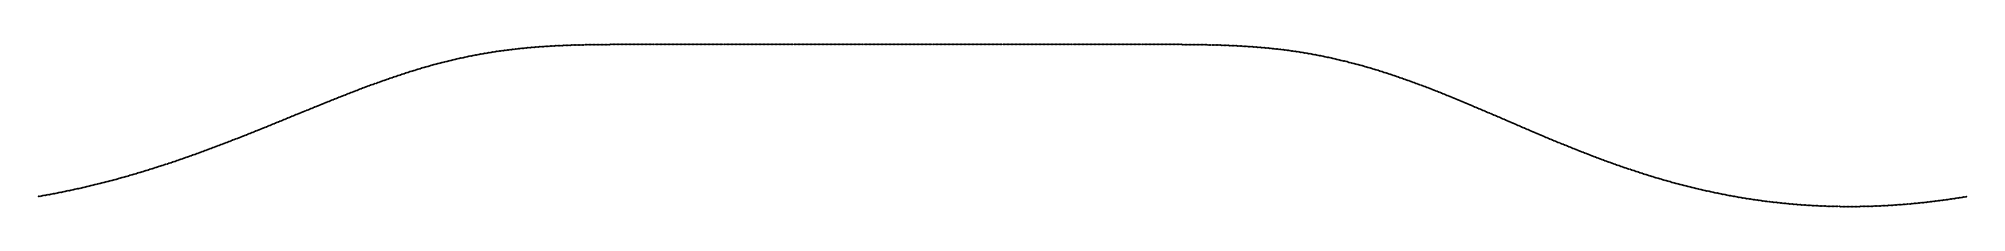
# Model space of a CAD drawing. Header units: metres. Extents: x 0 to 360, y 0 to 30.
import ezdxf

# ---------------------------------------------------------------- set-up
doc = ezdxf.new("R2010")
doc.units = ezdxf.units.M

msp = doc.modelspace()

# ---------------------------------------------------------------- linework, layer by layer
for p in [(84.75, 28.78317), (85, 28.82178), (85.25, 28.85973), (85.5, 28.89702), (85.75, 28.93367), (86, 28.96968), (86.25, 29.00503), (86.5, 29.03975), (86.75, 29.07383), (87, 29.10728), (87.25, 29.14009), (87.5, 29.17228), (87.75, 29.20384), (88, 29.23478), (88.25, 29.2651), (88.5, 29.29481), (88.75, 29.32392), (89, 29.35241), (89.25, 29.38031), (89.5, 29.40761), (89.75, 29.43432), (90, 29.46044), (90.25, 29.48598), (90.5, 29.51095), (90.75, 29.53534), (91, 29.55916), (91.25, 29.58243), (91.5, 29.60513), (91.75, 29.62729), (92, 29.6489), (92.25, 29.66997), (92.5, 29.69051), (92.75, 29.71052), (93, 29.73), (93.25, 29.74897), (93.5, 29.76743), (93.75, 29.78539), (94, 29.80285), (94.25, 29.81981), (94.5, 29.8363), (94.75, 29.8523), (95, 29.86783), (95.25, 29.8829), (95.5, 29.89751), (95.75, 29.91167), (96, 29.92538), (96.25, 29.93866), (96.5, 29.95151), (96.75, 29.96393), (97, 29.97594), (97.25, 29.98753), (97.5, 29.99873), (97.75, 30.00953), (98, 30.01994), (98.25, 30.02998), (98.5, 30.03964), (98.75, 30.04894), (99, 30.05788), (99.25, 30.06647), (99.5, 30.07471), (99.75, 30.08262), (100, 30.09021), (100.25, 30.09747), (100.5, 30.10442), (100.75, 30.11107), (101, 30.11742), (101.25, 30.12348), (101.5, 30.12926), (101.75, 30.13476), (102, 30.14), (102.25, 30.14497), (102.5, 30.1497), (102.75, 30.15418), (103, 30.15842), (103.25, 30.16243), (103.5, 30.16622), (103.75, 30.1698), (104, 30.17377), (104.25, 30.17634), (104.5, 30.17931), (104.75, 30.1821), (105, 30.18471), (105.25, 30.18715), (105.5, 30.18943), (105.75, 30.19154), (106, 30.19351), (106.25, 30.19533), (106.5, 30.19701), (106.75, 30.19856), (107, 30.19999), (107.25, 30.20129), (107.5, 30.20249), (107.75, 30.20358), (108, 30.20457), (108.25, 30.20546), (108.5, 30.20627), (108.75, 30.207), (109, 30.20764), (109.25, 30.20822), (109.5, 30.20873), (109.75, 30.20917), (110, 30.20956), (110.25, 30.2099), (110.5, 30.21019), (110.75, 30.21044), (111, 30.21065), (111.25, 30.21083), (111.5, 30.21097), (111.75, 30.21109), (112, 30.21118), (112.25, 30.21126), (112.5, 30.21132), (112.75, 30.21136), (113, 30.21139), (113.25, 30.21141), (113.5, 30.21143), (113.75, 30.21143), (114, 30.21144), (114.25, 30.21144), (114.5, 30.21144), (114.75, 30.21144), (115, 30.21144), (115.25, 30.21144), (115.5, 30.21144), (115.75, 30.21144), (116, 30.21144), (116.25, 30.21144), (116.5, 30.21144), (116.75, 30.21144), (117, 30.21144), (117.25, 30.21144), (117.5, 30.21144), (117.75, 30.21144), (118, 30.21144), (118.25, 30.21144), (118.5, 30.21144), (118.75, 30.21144), (119, 30.21144), (119.25, 30.21144), (119.5, 30.21144), (119.75, 30.21144), (120, 30.21144), (120.25, 30.21144), (120.5, 30.21144), (120.75, 30.21144), (121, 30.21144), (121.25, 30.21144), (121.5, 30.21144), (121.75, 30.21144), (122, 30.21144), (122.25, 30.21144), (122.5, 30.21144), (122.75, 30.21144), (123, 30.21144), (123.25, 30.21144), (123.5, 30.21144), (123.75, 30.21144), (124, 30.21144), (124.25, 30.21144), (124.5, 30.21144), (124.75, 30.21144), (125, 30.21144), (125.25, 30.21144), (125.5, 30.21144), (125.75, 30.21144), (126, 30.21144), (126.25, 30.21144), (126.5, 30.21144), (126.75, 30.21144), (127, 30.21144), (127.25, 30.21144), (127.5, 30.21144), (127.75, 30.21144), (128, 30.21144), (128.25, 30.21144), (128.5, 30.21144), (128.75, 30.21144), (129, 30.21144), (129.25, 30.21144), (129.5, 30.21144), (129.75, 30.21144), (130, 30.21144), (130.25, 30.21144), (130.5, 30.21144), (130.75, 30.21144), (131, 30.21144), (131.25, 30.21144), (131.5, 30.21144), (131.75, 30.21144), (132, 30.21144), (132.25, 30.21144), (132.5, 30.21144), (132.75, 30.21144), (133, 30.21144), (133.25, 30.21144), (133.5, 30.21144), (133.75, 30.21144), (134, 30.21144), (134.25, 30.21144), (134.5, 30.21144), (134.75, 30.21144), (135, 30.21144), (135.25, 30.21144), (135.5, 30.21144), (135.75, 30.21144), (136, 30.21144), (136.25, 30.21144), (136.5, 30.21144), (136.75, 30.21144), (137, 30.21144), (137.25, 30.21144), (137.5, 30.21144), (137.75, 30.21144), (138, 30.21144), (138.25, 30.21144), (138.5, 30.21144), (138.75, 30.21144), (139, 30.21144), (139.25, 30.21144), (139.5, 30.21144), (139.75, 30.21144), (140, 30.21144), (140.25, 30.21144), (140.5, 30.21144), (140.75, 30.21144), (141, 30.21144), (141.25, 30.21144), (141.5, 30.21144), (141.75, 30.21144), (142, 30.21144), (142.25, 30.21144), (142.5, 30.21144), (142.75, 30.21144), (143, 30.21144), (143.25, 30.21144), (143.5, 30.21144), (143.75, 30.21144), (144, 30.21144), (144.25, 30.21144), (144.5, 30.21144), (144.75, 30.21144), (145, 30.21144), (145.25, 30.21144), (145.5, 30.21144), (145.75, 30.21144), (146, 30.21144), (146.25, 30.21144), (146.5, 30.21144), (146.75, 30.21144), (147, 30.21144), (147.25, 30.21144), (147.5, 30.21144), (147.75, 30.21144), (148, 30.21144), (148.25, 30.21144), (148.5, 30.21144), (148.75, 30.21144), (149, 30.21144), (149.25, 30.21144), (149.5, 30.21144), (149.75, 30.21144), (150, 30.21144), (150.25, 30.21144), (150.5, 30.21144), (150.75, 30.21144), (151, 30.21144), (151.25, 30.21144), (151.5, 30.21144), (151.75, 30.21144), (152, 30.21144), (152.25, 30.21144), (152.5, 30.21144), (152.75, 30.21144), (153, 30.21144), (153.25, 30.21144), (153.5, 30.21144), (153.75, 30.21144), (154, 30.21144), (154.25, 30.21144), (154.5, 30.21144), (154.75, 30.21144), (155, 30.21144), (155.25, 30.21144), (155.5, 30.21144), (155.75, 30.21144), (156, 30.21144), (156.25, 30.21144), (156.5, 30.21144), (156.75, 30.21144), (157, 30.21144), (157.25, 30.21144), (157.5, 30.21144), (157.75, 30.21144), (158, 30.21144), (158.25, 30.21144), (158.5, 30.21144), (158.75, 30.21144), (159, 30.21144), (159.25, 30.21144), (159.5, 30.21144), (159.75, 30.21144), (160, 30.21144), (160.25, 30.21144), (160.5, 30.21144), (160.75, 30.21144), (161, 30.21144), (161.25, 30.21144), (161.5, 30.21144), (161.75, 30.21144), (162, 30.21144), (162.25, 30.21144), (162.5, 30.21144), (162.75, 30.21144), (163, 30.21144), (163.25, 30.21144), (163.5, 30.21144), (163.75, 30.21144), (164, 30.21144), (164.25, 30.21144), (164.5, 30.21144), (164.75, 30.21144), (165, 30.21144), (165.25, 30.21144), (165.5, 30.21144), (165.75, 30.21144), (166, 30.21144), (166.25, 30.21144), (166.5, 30.21144), (166.75, 30.21144), (167, 30.21144), (167.25, 30.21144), (167.5, 30.21144), (167.75, 30.21144), (168, 30.21144), (168.25, 30.21144), (168.5, 30.21144), (168.75, 30.21144), (169, 30.21144), (169.25, 30.21144), (169.5, 30.21144), (169.75, 30.21144), (170, 30.21144), (170.25, 30.21144), (170.5, 30.21144), (170.75, 30.21144), (171, 30.21144), (171.25, 30.21144), (171.5, 30.21144), (171.75, 30.21144), (172, 30.21144), (172.25, 30.21144), (172.5, 30.21144), (172.75, 30.21144), (173, 30.21144), (173.25, 30.21144), (173.5, 30.21144), (173.75, 30.21144), (174, 30.21144), (174.25, 30.21144), (174.5, 30.21144), (174.75, 30.21144), (175, 30.21144), (175.25, 30.21144), (175.5, 30.21144), (175.75, 30.21144), (176, 30.21144), (176.25, 30.21144), (176.5, 30.21144), (176.75, 30.21144), (177, 30.21144), (177.25, 30.21144), (177.5, 30.21144), (177.75, 30.21144), (178, 30.21144), (178.25, 30.21144), (178.5, 30.21144), (178.75, 30.21144), (179, 30.21144), (179.25, 30.21144), (179.5, 30.21144), (179.75, 30.21144), (180, 30.21144), (180.25, 30.21144), (180.5, 30.21144), (180.75, 30.21144), (181, 30.21144), (181.25, 30.21144), (181.5, 30.21144), (181.75, 30.21144), (182, 30.21144), (182.25, 30.21144), (182.5, 30.21144), (182.75, 30.21144), (183, 30.21144), (183.25, 30.21144), (183.5, 30.21144), (183.75, 30.21144), (184, 30.21144), (184.25, 30.21144), (184.5, 30.21144), (184.75, 30.21144), (185, 30.21144), (185.25, 30.21144), (185.5, 30.21144), (185.75, 30.21144), (186, 30.21144), (186.25, 30.21144), (186.5, 30.21144), (186.75, 30.21144), (187, 30.21144), (187.25, 30.21144), (187.5, 30.21144), (187.75, 30.21144), (188, 30.21144), (188.25, 30.21144), (188.5, 30.21144), (188.75, 30.21144), (189, 30.21144), (189.25, 30.21144), (189.5, 30.21144), (189.75, 30.21144), (190, 30.21144), (190.25, 30.21144), (190.5, 30.21144), (190.75, 30.21144), (191, 30.21144), (191.25, 30.21144), (191.5, 30.21144), (191.75, 30.21144), (192, 30.21144), (192.25, 30.21144), (192.5, 30.21144), (192.75, 30.21144), (193, 30.21144), (193.25, 30.21144), (193.5, 30.21144), (193.75, 30.21144), (194, 30.21144), (194.25, 30.21144), (194.5, 30.21144), (194.75, 30.21144), (195, 30.21144), (195.25, 30.21144), (195.5, 30.21144), (195.75, 30.21144), (196, 30.21144), (196.25, 30.21144), (196.5, 30.21144), (196.75, 30.21144), (197, 30.21144), (197.25, 30.21144), (197.5, 30.21144), (197.75, 30.21144), (198, 30.21144), (198.25, 30.21144), (198.5, 30.21144), (198.75, 30.21144), (199, 30.21144), (199.25, 30.21144), (199.5, 30.21144), (199.75, 30.21144), (200, 30.21144), (200.25, 30.21144), (200.5, 30.21144), (200.75, 30.21144), (201, 30.21144), (201.25, 30.21144), (201.5, 30.21144), (201.75, 30.21144), (202, 30.21144), (202.25, 30.21144), (202.5, 30.21144), (202.75, 30.21144), (203, 30.21144), (203.25, 30.21144), (203.5, 30.21144), (203.75, 30.21144), (204, 30.21144), (204.25, 30.21144), (204.5, 30.21144), (204.75, 30.21144), (205, 30.21144), (205.25, 30.21144), (205.5, 30.21144), (205.75, 30.21144), (206, 30.21144), (206.25, 30.21144), (206.5, 30.21143), (206.75, 30.21141), (207, 30.21139), (207.25, 30.21136), (207.5, 30.21132), (207.75, 30.21127), (208, 30.2112), (208.25, 30.21111), (208.5, 30.21099), (208.75, 30.21085), (209, 30.21068), (209.25, 30.21048), (209.5, 30.21024), (209.75, 30.20995), (210, 30.20962), (210.25, 30.20924), (210.5, 30.2088), (210.75, 30.20831), (211, 30.20774), (211.25, 30.20711), (211.5, 30.2064), (211.75, 30.2056), (212, 30.20472), (212.25, 30.20375), (212.5, 30.20268), (212.75, 30.2015), (213, 30.20021), (213.25, 30.19881), (213.5, 30.19728), (213.75, 30.19562), (214, 30.19382), (214.25, 30.19188), (214.5, 30.18979), (214.75, 30.18754), (215, 30.18513), (215.25, 30.18255), (215.5, 30.17979), (215.75, 30.17685), (216, 30.17372), (216.25, 30.17038), (216.5, 30.16684), (216.75, 30.16309), (217, 30.15912), (217.25, 30.15492), (217.5, 30.15048), (217.75, 30.1458), (218, 30.14087), (218.25, 30.13568), (218.5, 30.13023), (218.75, 30.1245), (219, 30.1185), (219.25, 30.1122), (219.5, 30.10561), (219.75, 30.09872), (220, 30.09152), (220.25, 30.084), (220.5, 30.07615), (220.75, 30.06797), (221, 30.05945), (221.25, 30.05058), (221.5, 30.04136), (221.75, 30.03178), (222, 30.02182), (222.25, 30.01149), (222.5, 30.00077), (222.75, 29.98966), (223, 29.97816), (223.25, 29.96624), (223.5, 29.95392), (223.75, 29.94117), (224, 29.92799), (224.25, 29.91438), (224.5, 29.90033), (224.75, 29.88583), (225, 29.87088), (225.25, 29.85546), (225.5, 29.83958), (225.75, 29.82322), (226, 29.80638), (226.25, 29.78905), (226.5, 29.77123), (226.75, 29.75291), (227, 29.73408), (227.25, 29.71474), (227.5, 29.69488), (227.75, 29.6745), (228, 29.65359), (228.25, 29.63214), (228.5, 29.61015), (228.75, 29.58761), (229, 29.56452), (229.25, 29.54088), (229.5, 29.51667), (229.75, 29.49189), (230, 29.46654), (230.25, 29.44061), (230.5, 29.4141), (230.75, 29.38701), (231, 29.35932), (231.25, 29.33103), (231.5, 29.30215), (231.75, 29.27266), (232, 29.24256), (232.25, 29.21185), (232.5, 29.18052), (232.75, 29.14857), (233, 29.116), (233.25, 29.0828), (233.5, 29.04897), (233.75, 29.0145), (234, 28.9794), (234.25, 28.94366), (234.5, 28.90727), (234.75, 28.87024), (235, 28.83256), (235.25, 28.79423), (69.5, 25.18346), (69.75, 25.26114), (70, 25.33826), (70.25, 25.41483), (70.5, 25.49083), (70.75, 25.56627), (71, 25.64113), (71.25, 25.71542), (71.5, 25.78912), (71.75, 25.86224), (72, 25.93477), (72.25, 26.0067), (72.5, 26.07804), (72.75, 26.14877), (73, 26.21889), (73.25, 26.28841), (73.5, 26.35731), (73.75, 26.42559), (74, 26.49325), (74.25, 26.56028), (74.5, 26.62669), (74.75, 26.69246), (75, 26.7576), (75.25, 26.8221), (75.5, 26.88597), (75.75, 26.94918), (76, 27.01175), (76.25, 27.07368), (76.5, 27.13495), (76.75, 27.19557), (77, 27.25553), (77.25, 27.31483), (77.5, 27.37348), (77.75, 27.43146), (78, 27.48878), (78.25, 27.54543), (78.5, 27.60142), (78.75, 27.65674), (79, 27.7114), (79.25, 27.76538), (79.5, 27.81869), (79.75, 27.87133), (80, 27.9233), (80.25, 27.9746), (80.5, 28.02522), (80.75, 28.07517), (81, 28.12445), (81.25, 28.17306), (81.5, 28.22099), (81.75, 28.26825), (82, 28.31483), (82.25, 28.36075), (82.5, 28.40599), (82.75, 28.45056), (83, 28.49447), (83.25, 28.5377), (83.5, 28.58027), (83.75, 28.62218), (84, 28.66342), (84.25, 28.704), (84.5, 28.74391), (235.5, 28.75524), (235.75, 28.7156), (236, 28.6753), (236.25, 28.63434), (236.5, 28.59272), (236.75, 28.55044), (237, 28.50749), (237.25, 28.46387), (237.5, 28.41959), (237.75, 28.37463), (238, 28.329), (238.25, 28.28271), (238.5, 28.23573), (238.75, 28.18809), (239, 28.13977), (239.25, 28.09077), (239.5, 28.0411), (239.75, 27.99076), (240, 27.93974), (240.25, 27.88804), (240.5, 27.83566), (240.75, 27.78261), (241, 27.72889), (241.25, 27.67449), (241.5, 27.61941), (241.75, 27.56366), (242, 27.50724), (242.25, 27.45014), (242.5, 27.39237), (242.75, 27.33393), (243, 27.27482), (243.25, 27.21505), (243.5, 27.1546), (243.75, 27.09349), (244, 27.03172), (244.25, 26.96929), (244.5, 26.90619), (244.75, 26.84244), (245, 26.77803), (245.25, 26.71296), (245.5, 26.64725), (245.75, 26.58088), (246, 26.51387), (246.25, 26.44621), (246.5, 26.37792), (246.75, 26.30898), (247, 26.2394), (247.25, 26.16919), (247.5, 26.09835), (247.75, 26.02689), (248, 25.9548), (248.25, 25.88209), (248.5, 25.80876), (248.75, 25.73481), (249, 25.66026), (249.25, 25.5851), (249.5, 25.50934), (249.75, 25.43297), (250, 25.35602), (250.25, 25.27847), (250.5, 25.20033), (59.25, 21.59233), (59.5, 21.68767), (59.75, 21.78271), (60, 21.87744), (60.25, 21.97185), (60.5, 22.06593), (60.75, 22.15969), (61, 22.25312), (61.25, 22.34619), (61.5, 22.43892), (61.75, 22.5313), (62, 22.62331), (62.25, 22.71495), (62.5, 22.80621), (62.75, 22.8971), (63, 22.98759), (63.25, 23.07769), (63.5, 23.16738), (63.75, 23.25667), (64, 23.34554), (64.25, 23.434), (64.5, 23.52202), (64.75, 23.60961), (65, 23.69676), (65.25, 23.78347), (65.5, 23.86972), (65.75, 23.95551), (66, 24.04084), (66.25, 24.1257), (66.5, 24.21009), (66.75, 24.29399), (67, 24.3774), (67.25, 24.46032), (67.5, 24.54274), (67.75, 24.62466), (68, 24.70606), (68.25, 24.78695), (68.5, 24.86552), (68.75, 24.94716), (69, 25.02646), (69.25, 25.10523), (250.75, 25.12161), (251, 25.04231), (251.25, 24.96243), (251.5, 24.88199), (251.75, 24.80098), (252, 24.71941), (252.25, 24.63728), (252.5, 24.5546), (252.75, 24.47137), (253, 24.3876), (253.25, 24.30329), (253.5, 24.21845), (253.75, 24.13308), (254, 24.04718), (254.25, 23.96078), (254.5, 23.87385), (254.75, 23.78642), (255, 23.69849), (255.25, 23.61007), (255.5, 23.52115), (255.75, 23.43174), (256, 23.34186), (256.25, 23.2515), (256.5, 23.16067), (256.75, 23.06938), (257, 22.97764), (257.25, 22.88544), (257.5, 22.7928), (257.75, 22.69971), (258, 22.6062), (258.25, 22.51225), (258.5, 22.41789), (258.75, 22.32311), (259, 22.22792), (259.25, 22.13232), (259.5, 22.03633), (259.75, 21.93995), (260, 21.84319), (260.25, 21.74605), (260.5, 21.64853), (50.25, 18.01457), (50.5, 18.1164), (50.75, 18.21816), (51, 18.31985), (51.25, 18.42146), (51.5, 18.52298), (51.75, 18.62441), (52, 18.72574), (52.25, 18.82696), (52.5, 18.92808), (52.75, 19.02908), (53, 19.12995), (53.25, 19.23069), (53.5, 19.3313), (53.75, 19.43176), (54, 19.53207), (54.25, 19.63223), (54.5, 19.73222), (54.75, 19.83204), (55, 19.93169), (55.25, 20.03116), (55.5, 20.13043), (55.75, 20.22951), (56, 20.32839), (56.25, 20.42706), (56.5, 20.52551), (56.75, 20.62374), (57, 20.72174), (57.25, 20.81951), (57.5, 20.91703), (57.75, 21.0143), (58, 21.11132), (58.25, 21.20807), (58.5, 21.30456), (58.75, 21.40077), (59, 21.49669), (260.75, 21.55066), (261, 21.45242), (261.25, 21.35383), (261.5, 21.25489), (261.75, 21.15562), (262, 21.05601), (262.25, 20.95608), (262.5, 20.85583), (262.75, 20.75526), (263, 20.65439), (263.25, 20.55322), (263.5, 20.45176), (263.75, 20.35002), (264, 20.24799), (264.25, 20.14569), (264.5, 20.04313), (264.75, 19.9403), (265, 19.83723), (265.25, 19.73391), (265.5, 19.63036), (265.75, 19.52657), (266, 19.42256), (266.25, 19.31833), (266.5, 19.21389), (266.75, 19.10925), (267, 19.00441), (267.25, 18.89939), (267.5, 18.79418), (267.75, 18.68879), (268, 18.58324), (268.25, 18.47752), (268.5, 18.37165), (268.75, 18.26564), (269, 18.15948), (269.25, 18.05319), (41.5, 14.45327), (41.75, 14.55387), (42, 14.65459), (42.25, 14.75543), (42.5, 14.85638), (42.75, 14.95745), (43, 15.05862), (43.25, 15.15988), (43.5, 15.26125), (43.75, 15.3627), (44, 15.46424), (44.25, 15.56586), (44.5, 15.66755), (44.75, 15.76931), (45, 15.87114), (45.25, 15.97302), (45.5, 16.07496), (45.75, 16.17694), (46, 16.27897), (46.25, 16.38104), (46.5, 16.48314), (46.75, 16.58526), (47, 16.68741), (47.25, 16.78957), (47.5, 16.89174), (47.75, 16.99391), (48, 17.09608), (48.25, 17.19825), (48.5, 17.3004), (48.75, 17.40253), (49, 17.50463), (49.25, 17.60671), (49.5, 17.70875), (49.75, 17.81074), (50, 17.91268), (269.5, 17.94677), (269.75, 17.84023), (270, 17.73358), (270.25, 17.62683), (270.5, 17.51997), (270.75, 17.41303), (271, 17.306), (271.25, 17.19889), (271.5, 17.08991), (271.75, 16.98446), (272, 16.87716), (272.25, 16.76981), (272.5, 16.66242), (272.75, 16.55498), (273, 16.44752), (273.25, 16.34004), (273.5, 16.23254), (273.75, 16.12502), (274, 16.01751), (274.25, 15.91), (274.5, 15.8025), (274.75, 15.69502), (275, 15.58756), (275.25, 15.48014), (275.5, 15.37275), (275.75, 15.2654), (276, 15.15811), (276.25, 15.05087), (276.5, 14.94369), (276.75, 14.83659), (277, 14.72956), (277.25, 14.62262), (277.5, 14.51576), (277.75, 14.409), (32.25, 10.85793), (32.5, 10.95099), (32.75, 11.04432), (33, 11.13791), (33.25, 11.23177), (33.5, 11.32589), (33.75, 11.42027), (34, 11.5149), (34.25, 11.60978), (34.5, 11.7049), (34.75, 11.80027), (35, 11.89588), (35.25, 11.99172), (35.5, 12.0878), (35.75, 12.18411), (36, 12.28064), (36.25, 12.37739), (36.5, 12.47436), (36.75, 12.57154), (37, 12.66893), (37.25, 12.76653), (37.5, 12.86433), (37.75, 12.96233), (38, 13.06052), (38.25, 13.15891), (38.5, 13.25748), (38.75, 13.35623), (39, 13.45516), (39.25, 13.55426), (39.5, 13.65353), (39.75, 13.75297), (40, 13.85257), (40.25, 13.95232), (40.5, 14.05223), (40.75, 14.15228), (41, 14.25247), (41.25, 14.35281), (278, 14.30234), (278.25, 14.19579), (278.5, 14.08935), (278.75, 13.98303), (279, 13.87685), (279.25, 13.77079), (279.5, 13.66487), (279.75, 13.5591), (280, 13.45348), (280.25, 13.34801), (280.5, 13.24271), (280.75, 13.13757), (281, 13.03262), (281.25, 12.92784), (281.5, 12.82324), (281.75, 12.71884), (282, 12.61464), (282.25, 12.51064), (282.5, 12.40685), (282.75, 12.30327), (283, 12.19991), (283.25, 12.09678), (283.5, 11.99388), (283.75, 11.89121), (284, 11.78879), (284.25, 11.68661), (284.5, 11.58468), (284.75, 11.48301), (285, 11.3816), (285.25, 11.28046), (285.5, 11.17959), (285.75, 11.079), (286, 10.97869), (286.25, 10.87866), (21.75, 7.22914), (22, 7.3085), (22.25, 7.38823), (22.5, 7.46833), (22.75, 7.5488), (23, 7.62963), (23.25, 7.71083), (23.5, 7.79238), (23.75, 7.8743), (24, 7.95658), (24.25, 8.03921), (24.5, 8.12219), (24.75, 8.20553), (25, 8.28924), (25.25, 8.3733), (25.5, 8.45768), (25.75, 8.54241), (26, 8.62747), (26.25, 8.71288), (26.5, 8.79862), (26.75, 8.88469), (27, 8.9711), (27.25, 9.05784), (27.5, 9.1449), (27.75, 9.23229), (28, 9.32), (28.25, 9.40803), (28.5, 9.49638), (28.75, 9.58505), (29, 9.67402), (29.25, 9.76331), (29.5, 9.85291), (29.75, 9.9428), (30, 10.03301), (30.25, 10.1235), (30.5, 10.2143), (30.75, 10.30539), (31, 10.39677), (31.25, 10.48844), (31.5, 10.58039), (31.75, 10.67262), (32, 10.76514), (286.5, 10.77893), (286.75, 10.67949), (287, 10.58036), (287.25, 10.48153), (287.5, 10.38301), (287.75, 10.2848), (288, 10.18691), (288.25, 10.08935), (288.5, 9.99211), (288.75, 9.89521), (289, 9.79864), (289.25, 9.70241), (289.5, 9.60653), (289.75, 9.511), (290, 9.41582), (290.25, 9.321), (290.5, 9.22653), (290.75, 9.13244), (291, 9.03871), (291.25, 8.94535), (291.5, 8.85237), (291.75, 8.75977), (292, 8.66755), (292.25, 8.57572), (292.5, 8.48428), (292.75, 8.39323), (293, 8.30258), (293.25, 8.21233), (293.5, 8.12249), (293.75, 8.03305), (294, 7.94403), (294.25, 7.85541), (294.5, 7.76722), (294.75, 7.67944), (295, 7.59209), (295.25, 7.50516), (295.5, 7.41866), (295.75, 7.33259), (296, 7.24696), (8.75, 3.64985), (9, 3.70802), (9.25, 3.76662), (9.5, 3.82566), (9.75, 3.88513), (10, 3.94504), (10.25, 4.00537), (10.5, 4.06614), (10.75, 4.12733), (11, 4.18896), (11.25, 4.25101), (11.5, 4.31349), (11.75, 4.37639), (12, 4.43972), (12.25, 4.50347), (12.5, 4.56765), (12.75, 4.63225), (13, 4.69726), (13.25, 4.7627), (13.5, 4.82856), (13.75, 4.89484), (14, 4.96153), (14.25, 5.02864), (14.5, 5.09616), (14.75, 5.1641), (15, 5.23245), (15.25, 5.30121), (15.5, 5.37038), (15.75, 5.43996), (16, 5.50995), (16.25, 5.58034), (16.5, 5.65114), (16.75, 5.72235), (17, 5.79395), (17.25, 5.86596), (17.5, 5.93837), (17.75, 6.01117), (18, 6.08438), (18.25, 6.15798), (18.5, 6.23197), (18.75, 6.30636), (19, 6.38114), (19.25, 6.45631), (19.5, 6.53187), (19.75, 6.60782), (20, 6.68415), (20.25, 6.76086), (20.5, 6.83796), (20.75, 6.91544), (21, 6.9933), (21.25, 7.07154), (21.5, 7.15015), (296.25, 7.16176), (296.5, 7.077), (296.75, 6.99268), (297, 6.90881), (297.25, 6.82539), (297.5, 6.74242), (297.75, 6.6599), (298, 6.57783), (298.25, 6.49622), (298.5, 6.41507), (298.75, 6.33438), (299, 6.25416), (299.25, 6.1744), (299.5, 6.09511), (299.75, 6.01629), (300, 5.93795), (300.25, 5.86007), (300.5, 5.78267), (300.75, 5.70576), (301, 5.62932), (301.25, 5.55336), (301.5, 5.47789), (301.75, 5.4029), (302, 5.32839), (302.25, 5.25438), (302.5, 5.18086), (302.75, 5.10783), (303, 5.03529), (303.25, 4.96324), (303.5, 4.8917), (303.75, 4.82065), (304, 4.7501), (304.25, 4.68005), (304.5, 4.6105), (304.75, 4.54145), (305, 4.47291), (305.25, 4.40487), (305.5, 4.33734), (305.75, 4.27032), (306, 4.2038), (306.25, 4.1378), (306.5, 4.0723), (306.75, 4.00732), (307, 3.94285), (307.25, 3.87889), (307.5, 3.81545), (307.75, 3.75252), (308, 3.69011), (308.25, 3.62821), (0, 1.89335), (0.25, 1.93587), (0.5, 1.97884), (0.75, 2.02227), (1, 2.06616), (1.25, 2.1105), (1.5, 2.1553), (1.75, 2.20056), (2, 2.24627), (2.25, 2.29243), (2.5, 2.33904), (2.75, 2.38611), (3, 2.43363), (3.25, 2.4816), (3.5, 2.53002), (3.75, 2.57889), (4, 2.62822), (4.25, 2.67799), (4.5, 2.7282), (4.75, 2.77887), (5, 2.82998), (5.25, 2.88154), (5.5, 2.93355), (5.75, 2.986), (6, 3.03889), (6.25, 3.09223), (6.5, 3.14601), (6.75, 3.20023), (7, 3.2549), (7.25, 3.31), (7.5, 3.36555), (7.75, 3.42153), (8, 3.47769), (8.25, 3.53482), (8.5, 3.59212), (308.5, 3.56683), (308.75, 3.50597), (309, 3.44563), (309.25, 3.38581), (309.5, 3.32651), (309.75, 3.26773), (310, 3.20948), (310.25, 3.15174), (310.5, 3.09453), (310.75, 3.03784), (311, 2.98167), (311.25, 2.92603), (311.5, 2.87091), (311.75, 2.81631), (312, 2.76225), (312.25, 2.7087), (312.5, 2.65569), (312.75, 2.6032), (313, 2.55123), (313.25, 2.49979), (313.5, 2.44888), (313.75, 2.3985), (314, 2.34865), (314.25, 2.29932), (314.5, 2.25052), (314.75, 2.20225), (315, 2.15451), (315.25, 2.10729), (315.5, 2.06061), (315.75, 2.01445), (316, 1.96882), (316.25, 1.92372), (316.5, 1.87915), (316.75, 1.83511), (317, 1.79159), (317.25, 1.74861), (317.5, 1.70615), (317.75, 1.66422), (318, 1.62282), (318.25, 1.58195), (318.5, 1.54161), (318.75, 1.50179), (319, 1.4625), (319.25, 1.42375), (319.5, 1.38552), (319.75, 1.34781), (320, 1.31064), (320.25, 1.27399), (320.5, 1.23787), (320.75, 1.20228), (321, 1.16721), (321.25, 1.13267), (321.5, 1.09865), (321.75, 1.06517), (322, 1.0322), (322.25, 0.99977), (322.5, 0.96786), (322.75, 0.93647), (323, 0.90561), (323.25, 0.87527), (323.5, 0.84546), (323.75, 0.81617), (324, 0.78741), (324.25, 0.75916), (324.5, 0.73144), (324.75, 0.70425), (325, 0.67757), (325.25, 0.65142), (325.5, 0.62579), (325.75, 0.60068), (326, 0.57609), (326.25, 0.55202), (326.5, 0.52847), (326.75, 0.50544), (327, 0.48293), (327.25, 0.46094), (327.5, 0.43947), (327.75, 0.41852), (328, 0.39808), (328.25, 0.37816), (328.5, 0.35876), (328.75, 0.33987), (329, 0.3215), (329.25, 0.30964), (329.5, 0.2863), (329.75, 0.26948), (330, 0.25317), (330.25, 0.23737), (330.5, 0.22209), (330.75, 0.20732), (331, 0.19306), (331.25, 0.17931), (331.5, 0.16607), (331.75, 0.15335), (332, 0.14114), (332.25, 0.12943), (332.5, 0.11824), (332.75, 0.10756), (333, 0.09738), (333.25, 0.08771), (333.5, 0.07856), (333.75, 0.0699), (334, 0.06176), (334.25, 0.05412), (334.5, 0.04699), (334.75, 0.04036), (335, 0.03424), (335.25, 0.02862), (335.5, 0.02351), (335.75, 0.0189), (336, 0.0148), (336.25, 0.01119), (336.5, 0.00809), (336.75, 0.00549), (337, 0.0034), (337.25, 0.0018), (337.5, 0.0007), (337.75, 0.00011), (338, 0.00001), (338.25, 0.00041), (338.5, 0.00131), (338.75, 0.00271), (339, 0.0046), (339.25, 0.007), (339.5, 0.00989), (339.75, 0.01327), (340, 0.01715), (340.25, 0.02153), (340.5, 0.0264), (340.75, 0.03177), (341, 0.03763), (341.25, 0.04398), (341.5, 0.05083), (341.75, 0.05817), (342, 0.066), (342.25, 0.07432), (342.5, 0.08313), (342.75, 0.09244), (343, 0.10223), (343.25, 0.11251), (343.5, 0.12328), (343.75, 0.13455), (344, 0.1463), (344.25, 0.15853), (344.5, 0.17126), (344.75, 0.18447), (345, 0.19817), (345.25, 0.21235), (345.5, 0.22702), (345.75, 0.24218), (346, 0.25782), (346.25, 0.27394), (346.5, 0.29055), (346.75, 0.30764), (347, 0.32522), (347.25, 0.34327), (347.5, 0.36181), (347.75, 0.38083), (348, 0.40034), (348.25, 0.42032), (348.5, 0.44078), (348.75, 0.46172), (349, 0.48314), (349.25, 0.50504), (349.5, 0.52742), (349.75, 0.55028), (350, 0.57361), (350.25, 0.59743), (350.5, 0.62171), (350.75, 0.64648), (351, 0.67172), (351.25, 0.69743), (351.5, 0.72362), (351.75, 0.75029), (352, 0.77743), (352.25, 0.80504), (352.5, 0.83312), (352.75, 0.86168), (353, 0.89071), (353.25, 0.92021), (353.5, 0.95019), (353.75, 0.98063), (354, 1.01154), (354.25, 1.04293), (354.5, 1.07478), (354.75, 1.1071), (355, 1.13989), (355.25, 1.17315), (355.5, 1.20688), (355.75, 1.24107), (356, 1.27573), (356.25, 1.31086), (356.5, 1.34645), (356.75, 1.38251), (357, 1.41903), (357.25, 1.45601), (357.5, 1.49346), (357.75, 1.53137), (358, 1.56975), (358.25, 1.60859), (358.5, 1.64789), (358.75, 1.68765), (359, 1.73057), (359.25, 1.76855), (359.5, 1.80969), (359.75, 1.85129)]:
    msp.add_point(p)

doc.saveas('drawing.dxf')
